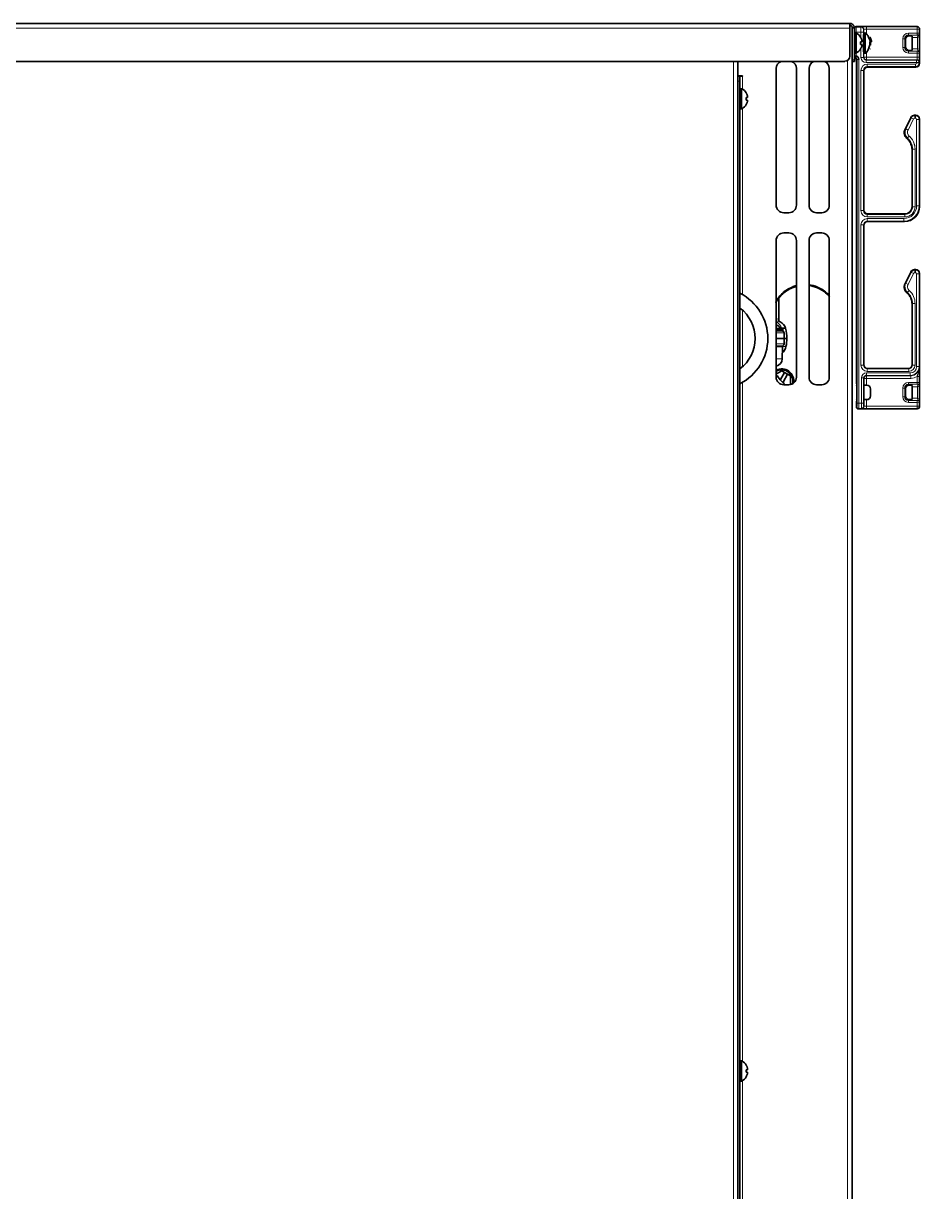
# Model space of a CAD drawing. Header units: millimetres. Extents: x -1803 to 2559, y -1143 to 2136.
# Drawn here: x -200.5 to 153.7, y 493.2 to 954.8 of the extents above; entities that cross this region are included whole.
import ezdxf

# ---------------------------------------------------------------- set-up
doc = ezdxf.new("R2010")
doc.units = ezdxf.units.MM

msp = doc.modelspace()

# ---------------------------------------------------------------- linework, layer by layer
at = {"linetype": 'Continuous', "lineweight": 35}
for p, q in [((-439.15, 954.8), (126.05, 954.8)), ((126.05, 952.91), (126.05, 954.8)), ((126.2, 954), (126.05, 954)), ((126.05, 941.8), (126.05, 952.91)), ((126.95, 953.37), (126.95, 147.8)), ((127.05, 953), (127.05, 940.39)), ((127.85, 953), (127.05, 953)), ((127.85, 953), (127.85, 940.39)), ((128.45, 951), (128.25, 951)), ((152.65, 953.5), (128.6, 953.5)), ((132.15, 951), (131.95, 951)), ((153.65, 950.84), (153.65, 952.5)), ((127.05, 948.6), (126.95, 948.6)), ((127.05, 948.6), (126.95, 948.6)), ((130.3, 949.3), (130.33, 949.3)), ((134.53, 946.48), (133.96, 946.48)), ((134.23, 947.47), (134.23, 946.53)), ((134.57, 947.52), (134.53, 947.52)), ((148.07, 948.39), (148.07, 945.62)), ((149.67, 949.87), (149.56, 949.87)), ((150.71, 949.23), (150.67, 949.73)), ((153.6, 949.93), (153.65, 950.8)), ((126.95, 945.4), (127.05, 945.4)), ((128.25, 943), (128.45, 943)), ((130.33, 944.7), (130.3, 944.7)), ((131.95, 943), (132.15, 943)), ((149.56, 944.13), (149.67, 944.13)), ((150.67, 944.27), (150.71, 944.77)), ((153.65, 943.21), (153.6, 944.08)), ((153.65, 939), (153.65, 943.17)), ((-437.15, 939.8), (124.05, 939.8)), ((81.85, 939.79), (81.85, 46.3)), ((127.05, 940.39), (127.05, 939.8)), ((127.85, 939.8), (127.05, 939.8)), ((127.85, 940.39), (127.85, 939.8)), ((128.65, 940.43), (128.65, 812.84)), ((128.85, 804.68), (128.85, 940.54)), ((133.15, 937.5), (152.15, 937.5)), ((83.65, 934.02), (81.85, 934.02)), ((82.65, 934), (81.85, 934)), ((83.65, 934), (82.65, 934)), ((82.65, 934), (82.65, 932)), ((83.65, 934), (83.65, 934.02)), ((96.95, 937), (96.95, 883)), ((104.95, 883), (104.95, 937)), ((109.95, 937), (109.95, 883)), ((117.95, 883), (117.95, 937)), ((131.65, 881), (131.65, 936)), ((82.65, 319.6), (82.65, 932)), ((83.25, 929), (83.05, 929)), ((85.1, 927.3), (85.13, 927.3)), ((83.05, 921), (83.25, 921)), ((85.13, 922.7), (85.1, 922.7)), ((150.24, 917.67), (147.89, 912.97)), ((152.15, 918.5), (151.58, 918.5)), ((153.65, 882.5), (153.65, 917)), ((150.65, 904.85), (150.65, 882.5)), ((99.95, 880), (101.95, 880)), ((112.95, 880), (114.95, 880)), ((147.65, 879.5), (133.15, 879.5)), ((131.65, 820), (131.65, 875)), ((133.15, 876.5), (147.65, 876.5)), ((96.95, 869), (96.95, 815)), ((101.95, 872), (99.95, 872)), ((104.95, 815), (104.95, 869)), ((109.95, 869), (109.95, 815)), ((114.95, 872), (112.95, 872)), ((117.95, 815), (117.95, 869)), ((150.24, 856.67), (147.89, 851.97)), ((152.15, 857.5), (151.58, 857.5)), ((153.65, 812.84), (153.65, 856)), ((98.04, 837.76), (97.97, 845.87)), ((150.65, 843.85), (150.65, 820)), ((99.5, 834.2), (96.95, 834.2)), ((99.5, 833.3), (96.95, 833.3)), ((99.05, 834.34), (98.73, 834.34)), ((99.05, 834.33), (100.63, 834.33)), ((99.65, 833.55), (99.65, 833.95)), ((100.15, 830.3), (100.11, 832.57)), ((96.95, 830.3), (100.15, 830.3)), ((100.15, 830.3), (96.95, 830.3)), ((99.31, 822.25), (99.4, 827.05)), ((100.08, 828.21), (100.15, 830.3)), ((100.15, 830.3), (101.15, 830.3)), ((100.15, 830.3), (101.15, 830.3)), ((99.15, 817.55), (97.1, 816.37)), ((100.28, 816.9), (99.15, 817.55)), ((149.15, 818.5), (133.15, 818.5)), ((98.64, 814.06), (100.28, 816.9)), ((101.49, 816.2), (99.66, 813.03)), ((100.28, 816.9), (101.49, 816.2)), ((102.62, 815.55), (101.49, 816.2)), ((102.62, 812.08), (102.62, 815.55)), ((128.66, 812.75), (128.77, 811.88)), ((131.65, 814.69), (131.65, 804.68)), ((153.6, 811.93), (153.65, 812.8)), ((99.95, 812), (101.95, 812)), ((112.95, 812), (114.95, 812)), ((128.76, 811.97), (128.77, 811.88)), ((132.65, 811.87), (132.75, 811.87)), ((134.23, 810.39), (134.23, 807.62)), ((148.07, 810.39), (148.07, 807.62)), ((149.67, 811.87), (149.56, 811.87)), ((150.71, 811.23), (150.67, 811.73)), ((128.65, 805.16), (128.65, 803.25)), ((128.77, 806.12), (128.66, 805.26)), ((128.77, 806.12), (128.76, 806.03)), ((131.65, 804.68), (131.65, 803.68)), ((131.65, 803.68), (131.65, 803.55)), ((132.75, 806.13), (132.65, 806.13)), ((149.56, 806.13), (149.67, 806.13)), ((150.67, 806.27), (150.71, 806.77)), ((153.65, 805.21), (153.6, 806.08)), ((153.65, 803.5), (153.65, 805.16)), ((129.4, 802.5), (152.65, 802.5)), ((83.25, 544.9), (83.05, 544.9)), ((85.1, 543.2), (85.13, 543.2)), ((83.05, 536.9), (83.25, 536.9)), ((85.13, 538.6), (85.1, 538.6))]:
    msp.add_line(p, q, dxfattribs=at)
at = {"linetype": 'Continuous', "lineweight": 13}
for p, q in [((126.05, 952.91), (-439.15, 952.91)), ((128.6, 951.33), (127.85, 951.33)), ((128.25, 951), (128.25, 947)), ((128.45, 951), (128.45, 947)), ((128.6, 953.5), (128.6, 953.33)), ((128.6, 953.33), (130.48, 953.33)), ((128.6, 953.33), (128.6, 951.33)), ((130.46, 951.33), (128.6, 951.33)), ((128.6, 951.33), (128.6, 950.97)), ((128.65, 950.95), (128.65, 947)), ((131.46, 951.33), (130.46, 951.33)), ((130.46, 948.99), (130.46, 951.33)), ((130.48, 953.33), (130.61, 953.46)), ((131.46, 951.33), (131.46, 941.31)), ((131.61, 952.46), (131.48, 952.33)), ((131.61, 950.81), (131.61, 952.46)), ((132.61, 952.49), (132.61, 953.49)), ((132.61, 953.49), (152.64, 953.49)), ((152.64, 952.49), (132.61, 952.49)), ((132.61, 952.49), (132.61, 950.72)), ((149.23, 950.2), (149.23, 950.95)), ((149.23, 950.95), (152.64, 950.95)), ((152.64, 953.49), (152.65, 953.5)), ((152.64, 952.49), (152.64, 953.49)), ((152.64, 950.95), (152.64, 952.49)), ((152.64, 952.49), (153.64, 952.49)), ((152.64, 950.2), (152.64, 950.95)), ((153.65, 952.5), (153.64, 952.49)), ((153.64, 952.49), (153.64, 950.91)), ((153.64, 950.91), (153.65, 950.84)), ((128.25, 947), (128.25, 943)), ((128.45, 947), (128.45, 943)), ((128.65, 947), (128.65, 943.06)), ((130.46, 946.5), (130.46, 947.5)), ((147.74, 948.72), (147, 948.72)), ((147, 945.29), (147, 948.72)), ((147.74, 948.72), (147.74, 945.29)), ((148.07, 948.39), (147.74, 948.72)), ((152.64, 950.2), (149.23, 950.2)), ((149.23, 950.2), (149.56, 949.87)), ((152.85, 949.23), (150.71, 949.23)), ((152.85, 949.23), (152.9, 950.1)), ((152.9, 950.1), (152.89, 950.17)), ((128.6, 941.95), (127.85, 941.95)), ((128.6, 943.03), (128.6, 941.95)), ((130.46, 941.31), (130.46, 945.02)), ((131.61, 941.46), (131.61, 943.19)), ((131.95, 943), (131.95, 943)), ((132.35, 943.06), (132.35, 943.06)), ((132.61, 943.3), (132.61, 941.46)), ((147.74, 945.29), (147, 945.29)), ((147.74, 945.29), (148.07, 945.62)), ((149.56, 944.13), (149.23, 943.8)), ((149.23, 943.8), (152.64, 943.8)), ((149.23, 943.8), (149.23, 943.06)), ((152.64, 943.06), (149.23, 943.06)), ((150.71, 944.77), (152.85, 944.77)), ((152.64, 943.8), (152.64, 943.06)), ((152.64, 941.46), (152.64, 943.06)), ((152.9, 943.91), (152.85, 944.77)), ((152.89, 943.84), (152.9, 943.91)), ((153.65, 943.17), (153.64, 943.09)), ((153.64, 943.09), (153.64, 941.46)), ((80.05, 939.79), (80.05, 46.3)), ((125.15, 940.13), (125.15, 146.8)), ((127.85, 940.39), (127.05, 940.39)), ((129.6, 940.54), (128.85, 940.54)), ((129.6, 940.54), (129.6, 804.68)), ((131.46, 941.31), (130.46, 941.31)), ((131.46, 941.31), (131.61, 941.46)), ((132.61, 941.46), (131.61, 941.46)), ((132.61, 940.46), (132.46, 940.31)), ((132.46, 940.31), (152.46, 940.31)), ((132.46, 940.31), (132.46, 939.31)), ((152.46, 939.31), (132.46, 939.31)), ((132.61, 941.46), (152.64, 941.46)), ((132.61, 941.46), (132.61, 940.46)), ((152.61, 940.46), (132.61, 940.46)), ((132.96, 937.7), (132.96, 938.7)), ((132.96, 938.7), (151.96, 938.7)), ((151.96, 937.7), (132.96, 937.7)), ((132.96, 937.7), (133.15, 937.5)), ((151.96, 937.7), (151.96, 938.7)), ((152.15, 937.5), (151.96, 937.7)), ((152.46, 940.31), (152.61, 940.46)), ((152.46, 939.31), (152.46, 940.31)), ((153.46, 939.31), (152.46, 939.31)), ((152.46, 939.2), (152.46, 939.31)), ((153.46, 939.2), (152.46, 939.2)), ((152.64, 941.46), (153.64, 941.46)), ((153.61, 939.46), (153.46, 939.31)), ((153.46, 939.31), (153.46, 939.2)), ((153.46, 939.2), (153.65, 939)), ((82.05, 934.02), (82.05, 934)), ((83.65, 934), (83.65, 928.82)), ((131.46, 936.2), (130.46, 936.2)), ((130.46, 880.81), (130.46, 936.2)), ((131.46, 936.2), (131.46, 880.81)), ((131.65, 936), (131.46, 936.2)), ((82.65, 932), (81.85, 932)), ((83.05, 929), (83.05, 925)), ((83.25, 929), (83.25, 925)), ((83.45, 928.95), (83.45, 925)), ((83.05, 925), (83.05, 921)), ((83.25, 925), (83.25, 921)), ((83.45, 925), (83.45, 921.06)), ((83.65, 921.17), (83.65, 847.62)), ((148.18, 913.12), (150.36, 917.48)), ((151.25, 917.03), (149.07, 912.67)), ((150.36, 917.48), (150.24, 917.67)), ((150.36, 917.48), (151.25, 917.03)), ((151.58, 918.5), (151.7, 918.31)), ((151.7, 918.31), (151.96, 918.31)), ((151.7, 918.31), (151.7, 917.31)), ((151.96, 917.31), (151.7, 917.31)), ((151.96, 918.31), (152.15, 918.5)), ((151.96, 918.31), (151.96, 917.31)), ((153.46, 916.81), (152.46, 916.81)), ((152.46, 882.69), (152.46, 916.81)), ((153.65, 917), (153.46, 916.81)), ((153.46, 916.81), (153.46, 882.69)), ((148.85, 909.55), (149.52, 910.29)), ((150.85, 905.08), (151.85, 905.08)), ((150.85, 882.31), (150.85, 905.08)), ((151.85, 905.08), (151.85, 882.31)), ((150.65, 882.5), (150.85, 882.31)), ((150.85, 882.31), (151.85, 882.31)), ((153.46, 882.69), (152.46, 882.69)), ((153.46, 882.69), (153.65, 882.5)), ((131.46, 880.81), (130.46, 880.81)), ((131.46, 880.81), (131.65, 881)), ((133.15, 879.5), (132.96, 879.31)), ((132.96, 879.31), (147.85, 879.31)), ((132.96, 879.31), (132.96, 878.31)), ((147.85, 878.31), (132.96, 878.31)), ((132.96, 876.7), (132.96, 877.7)), ((132.96, 877.7), (147.46, 877.7)), ((147.46, 876.7), (147.46, 877.7)), ((147.85, 879.31), (147.65, 879.5)), ((147.85, 879.31), (147.85, 878.31)), ((131.46, 875.2), (130.46, 875.2)), ((130.46, 819.81), (130.46, 875.2)), ((131.46, 875.2), (131.46, 819.81)), ((131.65, 875), (131.46, 875.2)), ((147.46, 876.7), (132.96, 876.7)), ((132.96, 876.7), (133.15, 876.5)), ((147.65, 876.5), (147.46, 876.7)), ((148.18, 852.12), (150.36, 856.48)), ((151.25, 856.03), (149.07, 851.67)), ((150.36, 856.48), (150.24, 856.67)), ((150.36, 856.48), (151.25, 856.03)), ((151.58, 857.5), (151.7, 857.31)), ((151.7, 857.31), (151.96, 857.31)), ((151.7, 857.31), (151.7, 856.31)), ((151.96, 856.31), (151.7, 856.31)), ((151.96, 857.31), (152.15, 857.5)), ((151.96, 857.31), (151.96, 856.31)), ((153.46, 855.81), (152.46, 855.81)), ((152.46, 819.19), (152.46, 855.81)), ((153.65, 856), (153.46, 855.81)), ((153.46, 855.81), (153.46, 819.19)), ((148.18, 852.12), (149.07, 851.67)), ((148.85, 848.55), (149.52, 849.29)), ((83.65, 841.48), (83.65, 819.12)), ((150.85, 819.81), (150.85, 844.08)), ((151.85, 844.08), (151.85, 819.81)), ((99.65, 833.95), (96.95, 833.95)), ((99.65, 833.55), (96.95, 833.55)), ((100.11, 832.57), (96.95, 832.57)), ((98.03, 835.09), (97.98, 835.09)), ((96.95, 828.21), (100.08, 828.21)), ((99.59, 827.39), (96.95, 827.39)), ((96.95, 827.05), (99.4, 827.05)), ((96.95, 822.25), (99.31, 822.25)), ((131.46, 819.81), (130.46, 819.81)), ((131.46, 819.81), (131.65, 820)), ((133.15, 818.5), (132.96, 818.31)), ((132.96, 818.31), (149.35, 818.31)), ((132.96, 818.31), (132.96, 817.31)), ((149.35, 817.31), (132.96, 817.31)), ((149.35, 818.31), (149.15, 818.5)), ((149.35, 818.31), (149.35, 817.31)), ((150.65, 820), (150.85, 819.81)), ((150.85, 819.81), (151.85, 819.81)), ((153.46, 819.19), (152.46, 819.19)), ((153.46, 819.19), (153.61, 819.05)), ((83.65, 812.97), (83.65, 544.72)), ((128.65, 812.84), (128.76, 811.97)), ((131.65, 814.69), (130.65, 814.69)), ((130.65, 804.68), (130.65, 814.69)), ((132.65, 814.55), (131.65, 814.55)), ((132.65, 815.7), (132.65, 816.7)), ((132.65, 816.7), (149.96, 816.7)), ((149.96, 815.7), (132.65, 815.7)), ((132.65, 815.7), (132.65, 815.55)), ((132.65, 814.55), (132.65, 815.55)), ((132.65, 815.55), (150.11, 815.55)), ((150.11, 814.55), (132.65, 814.55)), ((132.65, 814.55), (132.65, 811.87)), ((149.23, 812.95), (149.23, 812.2)), ((149.23, 812.95), (152.64, 812.95)), ((149.96, 815.7), (149.96, 816.7)), ((150.11, 815.55), (149.96, 815.7)), ((150.11, 814.55), (150.11, 815.55)), ((152.64, 812.95), (152.64, 815.33)), ((152.64, 815.33), (153.64, 815.33)), ((152.64, 812.95), (152.64, 812.2)), ((153.64, 815.33), (153.64, 812.91)), ((153.64, 812.91), (153.65, 812.84)), ((147, 810.72), (147.74, 810.72)), ((147, 807.29), (147, 810.72)), ((147.74, 810.72), (147.74, 807.29)), ((148.07, 810.39), (147.74, 810.72)), ((152.64, 812.2), (149.23, 812.2)), ((149.23, 812.2), (149.56, 811.87)), ((152.85, 811.23), (150.71, 811.23)), ((152.85, 811.23), (152.9, 812.1)), ((152.9, 812.1), (152.89, 812.17)), ((128.76, 806.03), (128.65, 805.16)), ((128.65, 803.25), (128.83, 803.43)), ((129.6, 804.68), (130.65, 804.68)), ((131.65, 804.68), (130.65, 804.68)), ((130.65, 802.68), (130.65, 804.68)), ((132.65, 806.13), (132.65, 803.51)), ((132.65, 803.51), (152.64, 803.51)), ((132.65, 803.51), (132.65, 802.51)), ((147, 807.29), (147.74, 807.29)), ((147.74, 807.29), (148.07, 807.62)), ((149.56, 806.13), (149.23, 805.8)), ((149.23, 805.8), (152.64, 805.8)), ((149.23, 805.06), (149.23, 805.8)), ((152.64, 805.06), (149.23, 805.06)), ((150.71, 806.77), (152.85, 806.77)), ((152.64, 805.06), (152.64, 805.8)), ((152.64, 803.51), (152.64, 805.06)), ((152.64, 803.51), (153.64, 803.51)), ((152.64, 803.51), (152.64, 802.51)), ((152.9, 805.91), (152.85, 806.77)), ((152.89, 805.84), (152.9, 805.91)), ((153.65, 805.17), (153.64, 805.09)), ((153.64, 805.09), (153.64, 803.51)), ((153.64, 803.51), (153.65, 803.5)), ((129.58, 802.68), (129.4, 802.5)), ((130.65, 802.68), (129.58, 802.68)), ((130.65, 802.55), (130.65, 802.68)), ((152.64, 802.51), (132.65, 802.51)), ((152.65, 802.5), (152.64, 802.51)), ((83.05, 544.9), (83.05, 540.9)), ((83.25, 544.9), (83.25, 540.9)), ((83.45, 544.85), (83.45, 540.9)), ((83.05, 540.9), (83.05, 536.9)), ((83.25, 540.9), (83.25, 536.9)), ((83.45, 540.9), (83.45, 536.96)), ((83.65, 537.08), (83.65, 315.78))]:
    msp.add_line(p, q, dxfattribs=at)
at = {"linetype": 'Continuous', "lineweight": 35}
for centre, radius, start, end in [((128.25, 950.6), 0.4, 90, 180), ((128.45, 950.6), 0.4, 59.6988, 90), ((126.23, 946.8), 4.8, 31.5837, 59.6988), ((126.55, 947), 3.78, 0.0035, 7.6041), ((126.55, 947), 3.78, 352.3959, 359.9965), ((128.25, 943.4), 0.4, 180, 270), ((128.45, 943.4), 0.4, 270, 300.3012), ((126.23, 947.2), 4.8, 300.3012, 328.4186), ((99.95, 937), 3, 111.0417, 180), ((101.95, 937), 3, 0, 68.9583), ((112.95, 937), 3, 111.0417, 180), ((114.95, 937), 3, 0, 68.9583), ((83.05, 928.6), 0.4, 90, 180), ((83.25, 928.6), 0.4, 59.6988, 90), ((81.03, 924.8), 4.8, 31.5837, 59.6988), ((81.35, 925), 3.78, 0.0035, 7.6041), ((81.35, 925), 3.78, 352.3959, 359.9965), ((83.05, 921.4), 0.4, 180, 270), ((83.25, 921.4), 0.4, 270, 300.3012), ((81.03, 925.2), 4.8, 300.3012, 328.4186), ((99.95, 883), 3, 180, 270), ((101.95, 883), 3, 270, 0), ((112.95, 883), 3, 180, 270), ((114.95, 883), 3, 270, 0), ((99.95, 869), 3, 90, 180), ((101.95, 869), 3, 0, 90), ((112.95, 869), 3, 90, 180), ((114.95, 869), 3, 0, 90), ((73.65, 830.3), 20, 296.7469, 63.2588), ((73.65, 830.3), 15, 306.8663, 53.1281), ((96.76, 833.3), 4, 14.8107, 63.3432), ((95.65, 832.2), 3.74, 32.3241, 50.6449), ((99.36, 832.55), 0.75, 1, 90), ((99.37, 833.95), 0.283, 0, 61.9275), ((99.37, 833.55), 0.283, 298.0725, 0), ((85.41, 830.31), 15.74, 359.9874, 14.7899), ((96.17, 828.05), 4.75, 312.0818, 348.2075), ((99.8, 827.05), 0.4, 120.8503, 179), ((99.08, 828.25), 1, 300.8503, 358), ((85.39, 830.3), 15.77, 348.2193, 0.0069), ((96.32, 822.3), 3, 282.2737, 359), ((99.15, 813.55), 4.75, 349.0706, 117.5906), ((99.15, 813.55), 4.5, 345.69, 119.2669), ((99.95, 815), 3, 180, 270), ((101.95, 815), 3, 270, 0), ((112.95, 815), 3, 180, 270), ((114.95, 815), 3, 270, 0), ((83.05, 544.5), 0.4, 90, 180), ((83.25, 544.5), 0.4, 59.6988, 90), ((81.03, 540.7), 4.8, 31.5837, 59.6988), ((81.35, 540.9), 3.78, 0.0035, 7.6041), ((81.35, 540.9), 3.78, 352.3959, 359.9965), ((83.05, 537.3), 0.4, 180, 270), ((83.25, 537.3), 0.4, 270, 300.3012), ((81.03, 541.1), 4.8, 300.3012, 328.4186)]:
    msp.add_arc(centre, radius, start, end, dxfattribs=at)
at = {"linetype": 'Continuous', "lineweight": 13}
msp.add_arc((99.15, 813.55), 4.25, 342.54, 121.1738, dxfattribs=at)
at = {"linetype": 'Continuous', "lineweight": 35}
for centre, major_axis, ratio, start_param, end_param in [((128.6, 952.75), (0, 0.75), 0.999924, 0, 1.570796), ((152.65, 952.5), (0.707, 0.707), 0.999848, 5.497882, 7.068488), ((131.55, 947), (0, -3.6), 0.017447, 3.468103, 4.729845), ((131.55, 947), (0, -3.6), 0.017447, 4.729845, 5.858658), ((130.21, 946.96), (2.67, -2.67), 0.999695, 0.785306, 0.917962), ((130.21, 946.96), (2.67, -2.67), 0.999695, 0.65253, 0.785185), ((130.29, 947.04), (-2.67, 2.67), 0.999695, 3.794123, 3.926778), ((130.29, 947.04), (-2.67, 2.67), 0.999695, 3.926899, 4.039351), ((149.59, 948.36), (-1.08, 1.08), 0.980815, 5.507472, 7.058898), ((149.67, 949.73), (1, 0), 0.140541, 0.008727, 1.570796), ((150.7, 947), (0, 2.25), 0.008727, 3.281219, 6.143559), ((152.9, 950.84), (0.75, 0.023), 0.990176, 4.681916, 6.252105), ((153.6, 947), (0, 3), 0.008727, 0.139626, 3.001966), ((124.05, 941.8), (2, 0), 0.99863, 4.712389, 6.283185), ((128.6, 941.75), (0, 0.75), 0.999924, 1.570796, 2.65843), ((149.59, 945.65), (1.08, 1.08), 0.980815, 2.36588, 3.917306), ((149.67, 944.27), (1, 0), 0.140541, 4.712389, 6.274459), ((152.9, 943.17), (-0.75, 0.023), 0.990176, 3.172673, 4.742862), ((133.15, 936), (-1.06, 1.06), 0.999848, 5.497882, 7.068488), ((152.15, 939), (-1.06, 1.06), 0.999848, 2.35629, 3.926896), ((151.58, 917), (-0.79, 1.28), 0.999895, 5.72967, 6.836701), ((152.15, 917), (1.06, 1.06), 0.999848, 5.497882, 7.068488), ((147.65, 882.5), (-2.12, 2.12), 0.999848, 2.35629, 3.926896), ((147.65, 882.5), (-4.24, 4.24), 0.999848, 2.35629, 3.926896), ((133.15, 881), (1.06, 1.06), 0.999848, 2.35629, 3.926896), ((133.15, 875), (-1.06, 1.06), 0.999848, 5.497882, 7.068488), ((151.58, 856), (-0.79, 1.28), 0.999895, 5.72967, 6.836701), ((152.15, 856), (1.06, 1.06), 0.999848, 5.497882, 7.068488), ((95.66, 832.18), (-3.62, -0.87), 0.997235, 3.804658, 4.12182), ((133.15, 820), (1.06, 1.06), 0.999848, 2.35629, 3.926896), ((149.15, 820), (-1.06, 1.06), 0.999848, 2.35629, 3.926896), ((132.65, 814.69), (0, 1), 0.999543, 0, 1.570796), ((152.9, 812.84), (0.75, 0.023), 0.990176, 4.681916, 6.252105), ((128.75, 809), (0, 3), 0.017455, 3.281219, 6.143559), ((132.65, 811.73), (1, 0), 0.140541, 1.570796, 3.141593), ((132.72, 810.36), (1.08, 1.08), 0.980815, 5.507472, 7.058898), ((149.59, 810.36), (-1.08, 1.08), 0.980815, 5.507472, 7.058898), ((149.67, 811.73), (1, 0), 0.140541, 0.008727, 1.570796), ((150.7, 809), (0, 2.25), 0.008727, 3.281219, 6.143559), ((153.6, 809), (0, 3), 0.008727, 0.139626, 3.001966), ((129.4, 803.25), (0.53, 0.53), 0.999848, 2.356237, 3.926896), ((128.83, 804.68), (0, -1.25), 0.017452, 0.017646, 1.570452), ((132.65, 806.27), (1, 0), 0.140541, 3.141593, 4.712389), ((132.72, 807.65), (-1.08, 1.08), 0.980815, 2.36588, 3.917306), ((149.59, 807.65), (1.08, 1.08), 0.980815, 2.36588, 3.917306), ((149.67, 806.27), (1, 0), 0.140541, 4.712389, 6.274459), ((152.65, 803.5), (-0.707, 0.707), 0.999848, 2.35629, 3.926896), ((152.9, 805.17), (-0.75, 0.023), 0.990176, 3.172673, 4.742862), ((132.65, 802.55), (2, 0), 0.017455, 3.141593, 4.712389)]:
    msp.add_ellipse(centre, major_axis=major_axis, ratio=ratio, start_param=start_param, end_param=end_param, dxfattribs=at)
at = {"linetype": 'Continuous', "lineweight": 13}
for centre, major_axis, ratio, start_param, end_param in [((128.6, 952.58), (0.75, 0), 0.999848, 1.570796, 3.141593), ((130.48, 951.33), (0, 2), 0.008728, 0.017453, 1.570796), ((130.48, 952.33), (0.707, -0.707), 0.999695, 0.78555, 2.356042), ((132.61, 953.46), (2, 0), 0.017455, 1.570796, 3.124139), ((130.61, 952.46), (0.707, -0.707), 0.999695, 0.78555, 2.356042), ((131.48, 951.33), (0, 1), 0.017455, 0.017453, 1.570796), ((132.61, 952.46), (1, 0), 0.03491, 1.570796, 3.124139), ((131.95, 947), (0, -4), 0.017447, 3.141573, 4.729845), ((132.15, 947), (0, -4), 0.017447, 3.141672, 4.729845), ((132.35, 947), (0, -3.95), 0.017447, 3.131069, 4.729845), ((149.27, 948.67), (-1.62, 1.62), 0.980815, 5.507472, 7.058898), ((152.64, 952.49), (-0.707, 0.707), 0.999695, 3.927143, 5.497635), ((152.64, 950.91), (1, 0), 0.035135, 0.017453, 1.570796), ((152.89, 950.91), (-0.744, -0.092), 0.99012, 1.448438, 3.016806), ((131.95, 947), (0, -4), 0.017447, 4.729845, 6.283185), ((132.15, 947), (0, -4), 0.017447, 4.729845, 6.283166), ((132.35, 947), (0, -3.95), 0.017447, 4.729845, 6.283185), ((149.27, 948.67), (-1.1, 1.1), 0.962526, 5.507472, 7.058898), ((152.64, 950.17), (0.25, 0), 0.140541, 0.017453, 1.570796), ((152.85, 947), (0, 2.25), 0.011636, 0.139626, 3.001966), ((152.85, 949.97), (0.749, -0.046), 0.990231, 4.7738, 6.283176), ((149.27, 945.33), (1.62, 1.62), 0.980815, 2.36588, 3.917306), ((149.27, 945.33), (1.1, 1.1), 0.962526, 2.36588, 3.917306), ((152.64, 943.84), (0.25, 0), 0.140541, 4.712389, 6.265732), ((152.64, 943.1), (1, 0), 0.035135, 4.712389, 6.265732), ((152.85, 944.03), (0.749, 0.046), 0.990231, 0.000009, 1.509385), ((152.89, 943.09), (-0.744, 0.092), 0.99012, 3.266379, 4.834747), ((128.6, 942.44), (0.69, 1.66), 0.173122, 3.836236, 3.980143), ((129.34, 942.44), (1.27, 2.05), 0.381992, 3.677004, 3.820899), ((132.46, 941.31), (-1.41, -1.41), 0.999695, 5.497939, 7.068431), ((132.96, 936.19), (1.77, -1.77), 0.999695, 2.356347, 3.926839), ((132.46, 941.31), (0.708, 0.708), 0.999087, 2.356347, 3.926839), ((132.96, 936.19), (-1.06, 1.06), 0.99929, 5.497939, 7.068431), ((132.61, 941.46), (-0.707, 0.707), 0.999695, 0.78555, 2.356042), ((151.96, 939.2), (1.06, 1.06), 0.999899, 3.927143, 5.497635), ((151.96, 939.2), (-0.354, 0.354), 0.999695, 2.356347, 3.926839), ((152.46, 939.31), (-0.707, 0.707), 0.999695, 3.927143, 5.497635), ((152.61, 941.46), (0, 1), 0.03491, 3.159046, 4.712389), ((152.61, 939.46), (-0.707, 0.707), 0.999695, 3.927143, 5.497635), ((153.61, 941.46), (0, 2), 0.017455, 3.159046, 4.712389), ((151.7, 916.81), (1.28, 0.79), 0.99993, 1.017316, 2.124277), ((151.7, 916.81), (0.263, -0.425), 0.99979, 2.588112, 3.695073), ((151.96, 916.81), (-1.06, 1.06), 0.999899, 3.927143, 5.497635), ((151.96, 916.81), (-0.354, -0.354), 0.999695, 2.356347, 3.926839), ((150.86, 911.78), (2.67, 1.38), 0.999854, 2.201735, 3.504106), ((132.97, 902.55), (23.73, 13.96), 0.094068, 5.37459, 5.389065), ((150.86, 911.78), (1.78, 0.92), 0.999562, 2.201738, 3.504106), ((138.97, 902.55), (17.15, 15.69), 0.296052, 5.165484, 5.179938), ((147.46, 882.7), (-4.24, 4.24), 0.999797, 2.356347, 3.926839), ((147.46, 882.7), (-3.54, 3.54), 0.999695, 2.356347, 3.926839), ((147.84, 882.31), (-2.12, 2.12), 0.999493, 2.356347, 3.926839), ((147.84, 882.31), (-2.83, 2.83), 0.999695, 2.356347, 3.926839), ((132.96, 880.81), (-1.77, -1.77), 0.999695, 5.497939, 7.068431), ((132.96, 875.19), (1.77, -1.77), 0.999695, 2.356347, 3.926839), ((132.96, 880.81), (1.06, 1.06), 0.99929, 2.356347, 3.926839), ((132.96, 875.19), (-1.06, 1.06), 0.99929, 5.497939, 7.068431), ((151.7, 855.81), (1.28, 0.79), 0.99993, 1.017316, 2.124277), ((151.7, 855.81), (0.263, -0.425), 0.99979, 2.588112, 3.695073), ((151.96, 855.81), (-1.06, 1.06), 0.999899, 3.927143, 5.497635), ((151.96, 855.81), (-0.354, -0.354), 0.999695, 2.356347, 3.926839), ((138.5, 840.95), (22.08, 14.67), 0.176805, 1.00372, 1.018141), ((141.19, 839.6), (19.3, 15.05), 0.108266, 1.079464, 1.093903), ((144.85, 844.08), (3.8, 4.65), 0.999493, 5.398167, 6.23714), ((144.85, 844.08), (4.43, 5.42), 0.999619, 5.398167, 6.23714), ((95.41, 833.3), (0, -4), 0.941348, 1.830709, 2.718976), ((132.96, 819.81), (1.77, 1.77), 0.999695, 2.356347, 3.926839), ((132.96, 819.81), (1.06, 1.06), 0.99929, 2.356347, 3.926839), ((149.34, 819.81), (-1.06, 1.06), 0.99929, 2.356347, 3.926839), ((149.34, 819.81), (-1.77, 1.77), 0.999695, 2.356347, 3.926839), ((149.96, 819.2), (-2.48, 2.48), 0.999869, 2.356347, 3.926839), ((149.96, 819.2), (-1.77, 1.77), 0.999695, 2.356347, 3.926839), ((150.11, 819.05), (-2.48, 2.48), 0.999522, 2.356347, 3.926839), ((132.65, 814.69), (0, 2), 0.999848, 0, 1.570796), ((132.65, 814.55), (1, 0), 0.999848, 1.570796, 3.141593), ((149.27, 810.67), (-1.62, 1.62), 0.980815, 5.507472, 7.058898), ((150.11, 819.05), (-3.18, 3.18), 0.999695, 2.356347, 2.954431), ((152.64, 812.91), (1, 0), 0.035135, 0.017453, 1.570796), ((152.89, 812.91), (0.744, 0.092), 0.99012, 4.590031, 6.158399), ((149.27, 810.67), (-1.1, 1.1), 0.962526, 5.507472, 7.058898), ((152.64, 812.17), (0.25, 0), 0.140541, 0.017453, 1.570796), ((152.85, 809), (0, 2.25), 0.011636, 0.139626, 3.001966), ((152.85, 811.97), (-0.749, 0.046), 0.990231, 1.632207, 3.141583), ((130.65, 803.68), (1, 0), 0.999848, 4.712389, 6.283185), ((130.65, 803.55), (1, 0), 0.999848, 4.712389, 6.283185), ((132.65, 803.55), (1, 0), 0.03491, 3.141593, 4.712389), ((149.27, 807.33), (1.62, 1.62), 0.980815, 2.36588, 3.917306), ((149.27, 807.33), (1.1, 1.1), 0.962526, 2.36588, 3.917306), ((152.64, 805.84), (0.25, 0), 0.140541, 4.712389, 6.265732), ((152.64, 805.1), (1, 0), 0.035135, 4.712389, 6.265732), ((152.64, 803.51), (0.707, 0.707), 0.999695, 3.927143, 5.497635), ((152.85, 806.03), (-0.749, -0.046), 0.990231, 3.141602, 4.650978), ((152.89, 805.09), (0.744, -0.092), 0.99012, 0.124787, 1.693154)]:
    msp.add_ellipse(centre, major_axis=major_axis, ratio=ratio, start_param=start_param, end_param=end_param, dxfattribs=at)
at = {"linetype": 'Continuous', "lineweight": 35}
for points, knots in [([(126.05, 954.8), (126.17, 954.8), (126.29, 954.79), (126.46, 954.76), (126.52, 954.74), (126.6, 954.72), (126.63, 954.71), (126.69, 954.69), (126.71, 954.68), (126.85, 954.62), (126.95, 954.57), (127.15, 954.44), (127.24, 954.36), (127.41, 954.19), (127.48, 954.1), (127.58, 953.95), (127.61, 953.9), (127.65, 953.83), (127.67, 953.8), (127.69, 953.75), (127.7, 953.72), (127.76, 953.58), (127.8, 953.47), (127.84, 953.24), (127.85, 953.12), (127.85, 953)], [0, 0, 0, 0, 0.125, 0.125, 0.1875, 0.1875, 0.21875, 0.21875, 0.25, 0.25, 0.375, 0.375, 0.5, 0.5, 0.625, 0.625, 0.6875, 0.6875, 0.71875, 0.71875, 0.75, 0.75, 0.875, 0.875, 1, 1, 1, 1]), ([(127.05, 953), (127.05, 953.07), (127.05, 953.13), (127.03, 953.21), (127.03, 953.23), (127.02, 953.26), (127.01, 953.28), (127, 953.32), (126.99, 953.36), (126.95, 953.45), (126.92, 953.5), (126.85, 953.61), (126.81, 953.66), (126.71, 953.76), (126.66, 953.8), (126.55, 953.87), (126.5, 953.9), (126.41, 953.94), (126.38, 953.95), (126.33, 953.96), (126.31, 953.97), (126.28, 953.98), (126.2, 954), (126.12, 954), (126.05, 954)], [0, 0, 0, 0, 0.125, 0.125, 0.15625, 0.15625, 0.1875, 0.1875, 0.25, 0.25, 0.375, 0.375, 0.5, 0.5, 0.625, 0.625, 0.75, 0.75, 0.8125, 0.8125, 0.84375, 0.84375, 0.875, 1, 1, 1, 1]), ([(131.95, 951), (131.91, 951), (131.83, 950.99), (131.72, 950.93), (131.64, 950.86), (131.6, 950.79), (131.57, 950.73), (131.56, 950.69), (131.55, 950.64), (131.54, 950.58), (131.54, 950.47), (131.54, 950.38)], [0, 0, 0, 0, 0.083354, 0.163409, 0.230419, 0.288363, 0.337806, 0.387296, 0.459393, 0.619734, 1, 1, 1, 1]), ([(132.36, 950.94), (132.35, 950.95), (132.3, 950.99), (132.22, 951.01), (132.16, 951), (132.15, 951)], [0, 0, 0, 0, 0.179228, 0.854997, 1, 1, 1, 1]), ([(134.19, 947.54), (134.14, 947.65), (134.02, 947.99), (133.78, 948.62), (133.48, 949.36), (133.13, 950.06), (132.76, 950.63), (132.49, 950.87), (132.36, 950.95)], [0, 0, 0, 0, 0.086165, 0.241557, 0.411405, 0.595118, 0.791733, 1, 1, 1, 1]), ([(130.3, 947.5), (130.42, 947.5), (130.53, 947.5), (130.67, 947.5), (130.71, 947.5), (130.79, 947.5), (130.82, 947.5), (130.85, 947.5)], [0, 0, 0, 0, 0.5, 0.5, 0.75, 0.75, 1, 1, 1, 1]), ([(132.35, 943.06), (132.48, 943.13), (132.72, 943.37), (133.08, 943.96), (133.4, 944.71), (133.7, 945.49), (133.92, 946.11), (134.03, 946.4), (134.06, 946.47)], [0, 0, 0, 0, 0.217768, 0.42296, 0.614193, 0.790382, 0.950822, 1, 1, 1, 1]), ([(133.96, 947.46), (134.09, 947.47), (134.2, 947.47), (134.34, 947.47), (134.38, 947.48), (134.46, 947.48), (134.5, 947.48), (134.53, 947.48)], [0, 0, 0, 0, 0.5, 0.5, 0.75, 0.75, 1, 1, 1, 1]), ([(134.01, 949.31), (134.13, 949.11), (134.24, 948.9), (134.38, 948.57), (134.42, 948.46), (134.49, 948.24), (134.53, 948.13), (134.56, 948.01)], [0, 0, 0, 0, 0.5, 0.5, 0.75, 0.75, 1, 1, 1, 1]), ([(134.53, 946.48), (134.52, 946.48), (134.48, 946.48), (134.43, 946.48), (134.37, 946.48), (134.31, 946.47), (134.25, 946.47), (134.2, 946.47), (134.19, 946.47)], [0, 0, 0, 0, 0.176332, 0.352664, 0.528996, 0.705327, 0.881659, 1, 1, 1, 1]), ([(128.6, 941.95), (128.6, 941.95), (128.6, 941.95), (128.76, 941.89), (129.03, 941.74), (129.36, 941.39), (129.55, 940.99), (129.6, 940.69), (129.6, 940.54)], [0, 0, 0, 0, 0.000001, 0.000001, 0.250001, 0.500001, 0.75, 1, 1, 1, 1]), ([(130.3, 944.7), (130.42, 944.91), (130.53, 945.12), (130.67, 945.44), (130.71, 945.55), (130.79, 945.77), (130.82, 945.89), (130.85, 946)], [0, 0, 0, 0, 0.5, 0.5, 0.75, 0.75, 1, 1, 1, 1]), ([(131.53, 943.75), (131.53, 943.68), (131.53, 943.49), (131.54, 943.42), (131.55, 943.33), (131.57, 943.27), (131.61, 943.18), (131.69, 943.09), (131.8, 943.03), (131.9, 943), (131.95, 943), (131.96, 943.01)], [0, 0, 0, 0, 0.197617, 0.568464, 0.659972, 0.731384, 0.782077, 0.84433, 0.915232, 0.991708, 1, 1, 1, 1]), ([(128.25, 941.09), (128.31, 941.06), (128.37, 941.02), (128.47, 940.93), (128.51, 940.87), (128.58, 940.76), (128.61, 940.69), (128.64, 940.56), (128.65, 940.49), (128.65, 940.43)], [0, 0, 0, 0, 0.25, 0.25, 0.5, 0.5, 0.75, 0.75, 1, 1, 1, 1]), ([(85.1, 925.5), (85.22, 925.5), (85.33, 925.5), (85.47, 925.5), (85.51, 925.5), (85.59, 925.5), (85.62, 925.5), (85.65, 925.5)], [0, 0, 0, 0, 0.5, 0.5, 0.75, 0.75, 1, 1, 1, 1]), ([(85.1, 922.7), (85.22, 922.91), (85.33, 923.12), (85.47, 923.44), (85.51, 923.55), (85.59, 923.77), (85.62, 923.89), (85.65, 924)], [0, 0, 0, 0, 0.5, 0.5, 0.75, 0.75, 1, 1, 1, 1]), ([(147.89, 912.97), (147.81, 912.82), (147.75, 912.67), (147.65, 912.36), (147.62, 912.2), (147.59, 912.01), (147.59, 911.99), (147.59, 911.95), (147.58, 911.89), (147.58, 911.82), (147.57, 911.7), (147.57, 911.62), (147.58, 911.37), (147.59, 911.21), (147.63, 911.01), (147.64, 910.97), (147.66, 910.89), (147.67, 910.85), (147.71, 910.73), (147.73, 910.65), (147.82, 910.42), (147.89, 910.27), (147.99, 910.09), (148.01, 910.06), (148.06, 909.99), (148.13, 909.88), (148.2, 909.79), (148.36, 909.6), (148.47, 909.48), (148.6, 909.37)], [0, 0, 0, 0, 0.125, 0.125, 0.25, 0.25, 0.265625, 0.265625, 0.28125, 0.3125, 0.3125, 0.375, 0.375, 0.5, 0.5, 0.53125, 0.53125, 0.5625, 0.5625, 0.625, 0.625, 0.75, 0.75, 0.78125, 0.78125, 0.8125, 0.875, 0.875, 1, 1, 1, 1]), ([(150.65, 904.85), (150.65, 904.95), (150.65, 905.11), (150.64, 905.27), (150.63, 905.38), (150.62, 905.43), (150.6, 905.7), (150.56, 905.91), (150.47, 906.33), (150.42, 906.53), (150.28, 906.93), (150.2, 907.13), (150.03, 907.53), (149.93, 907.72), (149.71, 908.08), (149.59, 908.26), (149.34, 908.6), (149.2, 908.76), (149.02, 908.96), (148.98, 909), (148.91, 909.08), (148.87, 909.11), (148.76, 909.23), (148.68, 909.3), (148.6, 909.37)], [0, 0, 0, 0, 0.0625, 0.09375, 0.09375, 0.125, 0.125, 0.25, 0.25, 0.375, 0.375, 0.5, 0.5, 0.625, 0.625, 0.75, 0.75, 0.875, 0.875, 0.90625, 0.90625, 0.9375, 0.9375, 1, 1, 1, 1]), ([(104.89, 851.18), (104.34, 851.03), (102.19, 850.3), (99.18, 848.29), (97.39, 845.87), (96.78, 844.74)], [0, 0, 0, 0, 0.159604, 0.639077, 1, 1, 1, 1]), ([(104.89, 850.86), (104.34, 850.71), (102.19, 849.98), (99.18, 847.97), (97.39, 845.55), (96.78, 844.42)], [0, 0, 0, 0, 0.159604, 0.639077, 1, 1, 1, 1]), ([(118.07, 847.14), (117.87, 847.37), (116.5, 848.84), (113.85, 850.62), (111.1, 851.35), (109.99, 851.5)], [0, 0, 0, 0, 0.097941, 0.641677, 1, 1, 1, 1]), ([(118.07, 846.82), (117.87, 847.05), (116.5, 848.52), (113.85, 850.3), (111.1, 851.04), (109.99, 851.19)], [0, 0, 0, 0, 0.097941, 0.641677, 1, 1, 1, 1]), ([(147.89, 851.97), (147.81, 851.82), (147.75, 851.67), (147.65, 851.36), (147.62, 851.19), (147.59, 851.01), (147.59, 850.99), (147.59, 850.95), (147.58, 850.89), (147.58, 850.82), (147.57, 850.7), (147.57, 850.62), (147.58, 850.37), (147.59, 850.21), (147.63, 850.01), (147.64, 849.97), (147.66, 849.89), (147.67, 849.85), (147.71, 849.73), (147.73, 849.65), (147.82, 849.42), (147.89, 849.27), (147.99, 849.09), (148.01, 849.06), (148.06, 848.99), (148.13, 848.88), (148.2, 848.79), (148.36, 848.59), (148.47, 848.48), (148.6, 848.37)], [0, 0, 0, 0, 0.125, 0.125, 0.25, 0.25, 0.265625, 0.265625, 0.28125, 0.3125, 0.3125, 0.375, 0.375, 0.5, 0.5, 0.53125, 0.53125, 0.5625, 0.5625, 0.625, 0.625, 0.75, 0.75, 0.78125, 0.78125, 0.8125, 0.875, 0.875, 1, 1, 1, 1]), ([(150.65, 843.85), (150.65, 844.06), (150.64, 844.27), (150.6, 844.7), (150.56, 844.91), (150.47, 845.32), (150.42, 845.53), (150.33, 845.78), (150.32, 845.83), (150.28, 845.93), (150.22, 846.08), (150.16, 846.23), (150.03, 846.52), (149.93, 846.71), (149.71, 847.08), (149.6, 847.25), (149.44, 847.47), (149.41, 847.51), (149.34, 847.59), (149.3, 847.64), (149.2, 847.76), (149.13, 847.84), (148.91, 848.08), (148.76, 848.23), (148.6, 848.37)], [0, 0, 0, 0, 0.125, 0.125, 0.25, 0.25, 0.375, 0.375, 0.40625, 0.40625, 0.4375, 0.5, 0.5, 0.625, 0.625, 0.75, 0.75, 0.78125, 0.78125, 0.8125, 0.8125, 0.875, 0.875, 1, 1, 1, 1]), ([(98.56, 836.88), (98.56, 836.88), (98.53, 836.9), (98.43, 836.96), (98.28, 837.09), (98.12, 837.32), (98.03, 837.56), (98.05, 837.72), (98.05, 837.75)], [0, 0, 0, 0, 0.002371, 0.108606, 0.3122, 0.551146, 0.908891, 1, 1, 1, 1]), ([(98.13, 837.01), (98.44, 836.91), (98.65, 836.83), (98.67, 836.83), (98.68, 836.82), (98.69, 836.82)], [0, 0, 0, 0, 0.909922, 0.972021, 1, 1, 1, 1]), ([(98.02, 835.09), (98.02, 835.1), (98, 835.11), (97.98, 835.12), (97.95, 835.13), (97.93, 835.14), (97.91, 835.14), (97.91, 835.14), (97.9, 835.14), (97.9, 835.14), (97.9, 835.14), (97.9, 835.14), (97.9, 835.14), (97.9, 835.14), (97.9, 835.14), (97.9, 835.14), (97.9, 835.14), (97.9, 835.14)], [0, 0, 0, 0, 0.102508, 0.301325, 0.460416, 0.576988, 0.64948, 0.682856, 0.688693, 0.690449, 0.691698, 0.693191, 0.695765, 0.701984, 0.726756, 0.986796, 1, 1, 1, 1]), ([(97.29, 815.64), (97.8, 814.84), (98.73, 813.67), (99.85, 812.69), (100.28, 812.36)], [0, 0, 0, 0, 0.636143, 1, 1, 1, 1]), ([(85.1, 541.4), (85.22, 541.4), (85.33, 541.4), (85.47, 541.4), (85.51, 541.4), (85.59, 541.4), (85.62, 541.4), (85.65, 541.4)], [0, 0, 0, 0, 0.5, 0.5, 0.75, 0.75, 1, 1, 1, 1]), ([(85.1, 538.6), (85.22, 538.81), (85.33, 539.02), (85.47, 539.34), (85.51, 539.45), (85.59, 539.67), (85.62, 539.79), (85.65, 539.9)], [0, 0, 0, 0, 0.5, 0.5, 0.75, 0.75, 1, 1, 1, 1])]:
    msp.add_open_spline(points, degree=3, knots=knots, dxfattribs=at)
for points, degree in [([(130.85, 948), (130.84, 948.06), (130.81, 948.17), (130.75, 948.33), (130.7, 948.49), (130.64, 948.64), (130.57, 948.79), (130.5, 948.95), (130.41, 949.12), (130.34, 949.24), (130.3, 949.3)], 3), ([(130.85, 946.5), (130.84, 946.5), (130.81, 946.5), (130.75, 946.5), (130.7, 946.5), (130.64, 946.5), (130.57, 946.5), (130.5, 946.5), (130.41, 946.5), (130.34, 946.5), (130.3, 946.5)], 3), ([(130.85, 947.5), (130.85, 947.53), (130.86, 947.57), (130.86, 947.65), (130.86, 947.72), (130.86, 947.79), (130.86, 947.86), (130.86, 947.93), (130.85, 947.98), (130.85, 948)], 3), ([(130.85, 946), (130.85, 946.03), (130.86, 946.08), (130.86, 946.15), (130.87, 946.23), (130.86, 946.3), (130.86, 946.37), (130.86, 946.43), (130.85, 946.48), (130.85, 946.5)], 3), ([(134.07, 946.47), (134.03, 946.46), (134, 946.46), (133.96, 946.46)], 3), ([(133.99, 949.29), (134.01, 949.3), (134.04, 949.3), (134.03, 949.31), (134.01, 949.31)], 3), ([(134.54, 947.99), (134.53, 948.05), (134.5, 948.16), (134.45, 948.32), (134.39, 948.48), (134.33, 948.63), (134.26, 948.78), (134.19, 948.94), (134.1, 949.11), (134.03, 949.23), (133.99, 949.29)], 3), ([(134.53, 947.48), (134.53, 947.51), (134.54, 947.56), (134.55, 947.63), (134.55, 947.7), (134.55, 947.77), (134.55, 947.85), (134.55, 947.92), (134.54, 947.97), (134.54, 947.99)], 3), ([(134.56, 948.01), (134.56, 947.99), (134.57, 947.93), (134.57, 947.86), (134.58, 947.79), (134.58, 947.72), (134.58, 947.65), (134.57, 947.59), (134.57, 947.54), (134.57, 947.52)], 3), ([(132.16, 943.01), (132.28, 943), (132.37, 943.07)], 2), ([(134.01, 944.71), (134.03, 944.71), (134.04, 944.7), (134.01, 944.7), (133.99, 944.69)], 3), ([(85.65, 926), (85.64, 926.06), (85.61, 926.17), (85.55, 926.33), (85.5, 926.49), (85.44, 926.64), (85.37, 926.79), (85.3, 926.95), (85.21, 927.12), (85.14, 927.24), (85.1, 927.3)], 3), ([(85.65, 924.5), (85.64, 924.5), (85.61, 924.5), (85.55, 924.5), (85.5, 924.5), (85.44, 924.5), (85.37, 924.5), (85.3, 924.5), (85.21, 924.5), (85.14, 924.5), (85.1, 924.5)], 3), ([(85.65, 925.5), (85.65, 925.53), (85.66, 925.57), (85.66, 925.65), (85.66, 925.72), (85.66, 925.79), (85.66, 925.86), (85.66, 925.93), (85.65, 925.98), (85.65, 926)], 3), ([(85.65, 924), (85.65, 924.03), (85.66, 924.08), (85.66, 924.15), (85.67, 924.23), (85.66, 924.3), (85.66, 924.37), (85.66, 924.43), (85.65, 924.48), (85.65, 924.5)], 3), ([(85.65, 541.9), (85.64, 541.96), (85.61, 542.07), (85.55, 542.23), (85.5, 542.39), (85.44, 542.54), (85.37, 542.69), (85.3, 542.85), (85.21, 543.02), (85.14, 543.14), (85.1, 543.2)], 3), ([(85.65, 540.4), (85.64, 540.4), (85.61, 540.4), (85.55, 540.4), (85.5, 540.4), (85.44, 540.4), (85.37, 540.4), (85.3, 540.4), (85.21, 540.4), (85.14, 540.4), (85.1, 540.4)], 3), ([(85.65, 541.4), (85.65, 541.43), (85.66, 541.47), (85.66, 541.55), (85.66, 541.62), (85.66, 541.69), (85.66, 541.76), (85.66, 541.83), (85.65, 541.88), (85.65, 541.9)], 3), ([(85.65, 539.9), (85.65, 539.93), (85.66, 539.98), (85.66, 540.05), (85.67, 540.13), (85.66, 540.2), (85.66, 540.27), (85.66, 540.33), (85.65, 540.38), (85.65, 540.4)], 3)]:
    msp.add_open_spline(points, degree=degree, dxfattribs=at)
msp.add_rational_spline([(128.35, 941.24), (128.35, 941.24), (128.35, 941.24), (128.04, 941.35), (127.85, 941.62), (127.85, 941.95)], [1, 1, 1, 0.87811521946, 0.87811521946, 1], degree=3, knots=[0, 0, 0, 0, 0.000019, 0.000019, 1, 1, 1, 1], dxfattribs=at)
at = {"linetype": 'Continuous', "lineweight": 13}
msp.add_rational_spline([(128.6, 941.95), (128.46, 941.54), (128.35, 941.25), (128.35, 941.24)], [1, 0.808597151974, 0.808597151974, 1], degree=3, dxfattribs=at)
for points, knots in [([(128.85, 940.54), (128.85, 940.61), (128.84, 940.69), (128.79, 940.84), (128.76, 940.91), (128.67, 941.03), (128.62, 941.09), (128.49, 941.18), (128.42, 941.22), (128.35, 941.24)], [0, 0, 0, 0, 0.25, 0.25, 0.5, 0.5, 0.75, 0.75, 1, 1, 1, 1]), ([(148.18, 913.12), (148.18, 913.12), (148.18, 913.12), (148.21, 913.1), (148.23, 913.09), (148.27, 913.07), (148.3, 913.06), (148.36, 913.02), (148.4, 913.01), (148.48, 912.96), (148.53, 912.94), (148.63, 912.89), (148.68, 912.87), (148.79, 912.81), (148.84, 912.79), (148.95, 912.73), (149.01, 912.7), (149.07, 912.67)], [0, 0, 0, 0, 0.125, 0.125, 0.25, 0.25, 0.375, 0.375, 0.5, 0.5, 0.625, 0.625, 0.75, 0.75, 0.875, 0.875, 1, 1, 1, 1]), ([(150.85, 905.08), (150.85, 905.14), (150.84, 905.19), (150.84, 905.29), (150.84, 905.45), (150.82, 905.61), (150.79, 905.92), (150.76, 906.13), (150.69, 906.44), (150.67, 906.54), (150.61, 906.74), (150.58, 906.84), (150.48, 907.14), (150.33, 907.53), (150.15, 907.9), (149.99, 908.17), (149.93, 908.26), (149.85, 908.4), (149.82, 908.44), (149.76, 908.53), (149.73, 908.57), (149.57, 908.78), (149.31, 909.11), (149.01, 909.41), (148.85, 909.55)], [0, 0, 0, 0, 0.03125, 0.03125, 0.0625, 0.125, 0.125, 0.25, 0.25, 0.3125, 0.3125, 0.375, 0.375, 0.5, 0.625, 0.625, 0.6875, 0.6875, 0.71875, 0.71875, 0.75, 0.75, 0.875, 1, 1, 1, 1]), ([(149.52, 910.29), (149.71, 910.13), (150.05, 909.78), (150.36, 909.4), (150.54, 909.15), (150.58, 909.1), (150.65, 909), (150.68, 908.95), (150.78, 908.79), (150.85, 908.69), (151.03, 908.37), (151.25, 907.94), (151.42, 907.48), (151.54, 907.14), (151.57, 907.02), (151.64, 906.78), (151.67, 906.66), (151.74, 906.3), (151.78, 906.06), (151.83, 905.57), (151.85, 905.33), (151.85, 905.08)], [0, 0, 0, 0, 0.125, 0.25, 0.25, 0.28125, 0.28125, 0.3125, 0.3125, 0.375, 0.375, 0.5, 0.625, 0.625, 0.6875, 0.6875, 0.75, 0.75, 0.875, 0.875, 1, 1, 1, 1]), ([(148.85, 848.55), (148.79, 848.6), (148.74, 848.66), (148.65, 848.75), (148.62, 848.78), (148.57, 848.84), (148.54, 848.87), (148.42, 849.03), (148.33, 849.16), (148.21, 849.37), (148.17, 849.45), (148.12, 849.56), (148.1, 849.59), (148.07, 849.67), (148.06, 849.71), (147.99, 849.9), (147.94, 850.06), (147.9, 850.3), (147.88, 850.38), (147.87, 850.5), (147.87, 850.54), (147.86, 850.62), (147.86, 850.66), (147.86, 850.87), (147.87, 851.03), (147.9, 851.27), (147.91, 851.35), (147.94, 851.47), (147.95, 851.51), (147.97, 851.59), (147.98, 851.63), (148.04, 851.82), (148.1, 851.97), (148.18, 852.12)], [0, 0, 0, 0, 0.0625, 0.0625, 0.09375, 0.09375, 0.125, 0.125, 0.25, 0.25, 0.3125, 0.3125, 0.34375, 0.34375, 0.375, 0.375, 0.5, 0.5, 0.5625, 0.5625, 0.59375, 0.59375, 0.625, 0.625, 0.75, 0.75, 0.8125, 0.8125, 0.84375, 0.84375, 0.875, 0.875, 1, 1, 1, 1]), ([(149.07, 851.67), (149.02, 851.57), (148.98, 851.47), (148.94, 851.34), (148.93, 851.32), (148.92, 851.26), (148.9, 851.18), (148.89, 851.11), (148.86, 850.95), (148.86, 850.84), (148.86, 850.67), (148.86, 850.62), (148.88, 850.51), (148.88, 850.46), (148.91, 850.3), (148.94, 850.19), (148.99, 850.06), (149, 850.04), (149.02, 849.99), (149.03, 849.96), (149.07, 849.89), (149.09, 849.84), (149.17, 849.7), (149.23, 849.61), (149.32, 849.51), (149.33, 849.48), (149.37, 849.44), (149.39, 849.42), (149.44, 849.36), (149.48, 849.33), (149.52, 849.29)], [0, 0, 0, 0, 0.125, 0.125, 0.15625, 0.15625, 0.1875, 0.25, 0.25, 0.375, 0.375, 0.4375, 0.4375, 0.5, 0.5, 0.625, 0.625, 0.65625, 0.65625, 0.6875, 0.6875, 0.75, 0.75, 0.875, 0.875, 0.90625, 0.90625, 0.9375, 0.9375, 1, 1, 1, 1]), ([(150.85, 844.08), (150.85, 844.08), (150.85, 844.08), (150.88, 844.08), (150.9, 844.08), (150.95, 844.08), (150.98, 844.08), (151.06, 844.08), (151.1, 844.08), (151.19, 844.08), (151.24, 844.08), (151.35, 844.08), (151.41, 844.08), (151.53, 844.08), (151.59, 844.08), (151.72, 844.08), (151.78, 844.08), (151.85, 844.08)], [0, 0, 0, 0, 0.125, 0.125, 0.25, 0.25, 0.375, 0.375, 0.5, 0.5, 0.625, 0.625, 0.75, 0.75, 0.875, 0.875, 1, 1, 1, 1]), ([(96.99, 838.13), (97.02, 838.12), (97.05, 838.11), (97.1, 838.1), (97.13, 838.09), (97.18, 838.07), (97.19, 838.07), (97.22, 838.06), (97.29, 838.04), (97.36, 838.02), (97.51, 837.97), (97.6, 837.93), (97.72, 837.89), (97.76, 837.87), (97.81, 837.85), (97.82, 837.84), (97.85, 837.83), (97.85, 837.83), (97.87, 837.82), (97.87, 837.82), (97.93, 837.8), (98.01, 837.76), (98.04, 837.75), (98.04, 837.75), (98.04, 837.75), (98.04, 837.75)], [0, 0, 0, 0, 0.041818, 0.041818, 0.0895, 0.0895, 0.113342, 0.113342, 0.137183, 0.232548, 0.232548, 0.423279, 0.423279, 0.518644, 0.518644, 0.566327, 0.566327, 0.590168, 0.590168, 0.614009, 0.614009, 0.80474, 0.99547, 0.99547, 1, 1, 1, 1]), ([(98.59, 836.86), (98.59, 836.86), (98.59, 836.86), (98.59, 836.86), (98.57, 836.87), (98.52, 836.89), (98.48, 836.9), (98.42, 836.92), (98.41, 836.93), (98.38, 836.94), (98.36, 836.94), (98.31, 836.96), (98.28, 836.97), (98.16, 837.01), (98.08, 837.03), (97.92, 837.07), (97.87, 837.09), (97.79, 837.11), (97.76, 837.12), (97.7, 837.13), (97.67, 837.14), (97.51, 837.17), (97.38, 837.2), (97.16, 837.23), (97.08, 837.24), (97, 837.25)], [0, 0, 0, 0, 0.000577, 0.000577, 0.154393, 0.154393, 0.30821, 0.30821, 0.346664, 0.346664, 0.385118, 0.385118, 0.462027, 0.462027, 0.615843, 0.615843, 0.692751, 0.692751, 0.731206, 0.731206, 0.76966, 0.76966, 0.923476, 0.923476, 1, 1, 1, 1]), ([(100.82, 827.08), (100.82, 827.08), (100.76, 827.08), (100.53, 827.08), (100.35, 827.08), (99.93, 827.08), (99.72, 827.08), (99.48, 827.08)], [0, 0, 0, 0, 0.36111, 0.36111, 0.725721, 0.725721, 1, 1, 1, 1]), ([(152.64, 815.33), (152.67, 815.41), (152.7, 815.49), (152.76, 815.64), (152.79, 815.72), (152.85, 815.87), (152.87, 815.95), (152.93, 816.1), (152.96, 816.18), (153.05, 816.41), (153.11, 816.56), (153.21, 816.86), (153.26, 817.01), (153.33, 817.24), (153.36, 817.32), (153.4, 817.47), (153.42, 817.55), (153.48, 817.78), (153.51, 817.94), (153.56, 818.25), (153.58, 818.41), (153.6, 818.65), (153.6, 818.73), (153.61, 818.89), (153.61, 818.97), (153.61, 819.05)], [0, 0, 0, 0, 0.0625, 0.0625, 0.125, 0.125, 0.1875, 0.1875, 0.25, 0.25, 0.375, 0.375, 0.5, 0.5, 0.5625, 0.5625, 0.625, 0.625, 0.75, 0.75, 0.875, 0.875, 0.9375, 0.9375, 1, 1, 1, 1]), ([(153.61, 819.05), (153.61, 819.04), (153.61, 819.03), (153.61, 819.01), (153.61, 818.99), (153.61, 818.93), (153.61, 818.88), (153.61, 818.78), (153.61, 818.71), (153.62, 818.51), (153.62, 818.37), (153.62, 818.09), (153.63, 817.95), (153.63, 817.66), (153.63, 817.51), (153.63, 817.2), (153.64, 817.05), (153.64, 816.72), (153.64, 816.56), (153.64, 816.34), (153.64, 816.3), (153.64, 816.21), (153.64, 816.17), (153.64, 816.04), (153.64, 815.95), (153.64, 815.78), (153.64, 815.69), (153.64, 815.51), (153.64, 815.42), (153.64, 815.33)], [0, 0, 0, 0, 0.007812, 0.007812, 0.015625, 0.03125, 0.0625, 0.0625, 0.125, 0.125, 0.25, 0.25, 0.375, 0.375, 0.5, 0.5, 0.625, 0.625, 0.75, 0.75, 0.78125, 0.78125, 0.8125, 0.8125, 0.875, 0.875, 0.9375, 0.9375, 1, 1, 1, 1]), ([(129.58, 802.68), (129.53, 802.68), (129.48, 802.68), (129.38, 802.7), (129.34, 802.72), (129.25, 802.75), (129.2, 802.78), (129.12, 802.83), (129.08, 802.86), (129.01, 802.93), (128.98, 802.97), (128.93, 803.05), (128.9, 803.1), (128.87, 803.19), (128.85, 803.23), (128.83, 803.33), (128.83, 803.38), (128.83, 803.43)], [0, 0, 0, 0, 0.125, 0.125, 0.25, 0.25, 0.375, 0.375, 0.5, 0.5, 0.625, 0.625, 0.75, 0.75, 0.875, 0.875, 1, 1, 1, 1]), ([(129.6, 804.68), (129.56, 804.68), (129.51, 804.68), (129.42, 804.68), (129.37, 804.68), (129.28, 804.68), (129.23, 804.68), (129.15, 804.68), (129.11, 804.68), (129.04, 804.68), (129, 804.68), (128.95, 804.68), (128.92, 804.68), (128.89, 804.68), (128.87, 804.68), (128.86, 804.68), (128.85, 804.68), (128.85, 804.68)], [0, 0, 0, 0, 0.125, 0.125, 0.25, 0.25, 0.375, 0.375, 0.5, 0.5, 0.625, 0.625, 0.75, 0.75, 0.875, 0.875, 1, 1, 1, 1]), ([(129.6, 804.68), (129.6, 804.67), (129.6, 804.66), (129.6, 804.64), (129.6, 804.61), (129.6, 804.59), (129.6, 804.57), (129.6, 804.55), (129.6, 804.53), (129.6, 804.5), (129.6, 804.48), (129.6, 804.46), (129.6, 804.44), (129.6, 804.41), (129.6, 804.39), (129.6, 804.37), (129.6, 804.34), (129.6, 804.32), (129.6, 804.3), (129.6, 804.27), (129.6, 804.25), (129.6, 804.23), (129.6, 804.2), (129.6, 804.18), (129.6, 804.16), (129.6, 804.13), (129.6, 804.11), (129.6, 804.09), (129.6, 804.06), (129.6, 804.04), (129.6, 804.01), (129.6, 803.99), (129.6, 803.97), (129.6, 803.94), (129.6, 803.92), (129.6, 803.89), (129.6, 803.87), (129.6, 803.84), (129.6, 803.82), (129.6, 803.8), (129.6, 803.77), (129.6, 803.75), (129.6, 803.72), (129.6, 803.7), (129.6, 803.68), (129.6, 803.65), (129.6, 803.63), (129.6, 803.61), (129.6, 803.58), (129.6, 803.56), (129.6, 803.54), (129.59, 803.51), (129.59, 803.49), (129.59, 803.47), (129.59, 803.44), (129.59, 803.42), (129.59, 803.4), (129.59, 803.38), (129.59, 803.35), (129.59, 803.33), (129.59, 803.31), (129.59, 803.29), (129.59, 803.27), (129.59, 803.25), (129.59, 803.22), (129.59, 803.2), (129.59, 803.18), (129.59, 803.16), (129.59, 803.14), (129.59, 803.12), (129.59, 803.1), (129.59, 803.08), (129.59, 803.07), (129.59, 803.05), (129.59, 803.03), (129.59, 803.01), (129.59, 802.99), (129.59, 802.98), (129.59, 802.96), (129.59, 802.94), (129.59, 802.93), (129.59, 802.91), (129.59, 802.9), (129.59, 802.88), (129.59, 802.87), (129.59, 802.85), (129.59, 802.84), (129.59, 802.83), (129.59, 802.81), (129.59, 802.8), (129.58, 802.79), (129.58, 802.78), (129.58, 802.77), (129.58, 802.76), (129.58, 802.75), (129.58, 802.74), (129.58, 802.73), (129.58, 802.72), (129.58, 802.72), (129.58, 802.71), (129.58, 802.7), (129.58, 802.7), (129.58, 802.69), (129.58, 802.69), (129.58, 802.69), (129.58, 802.68), (129.58, 802.68), (129.58, 802.68), (129.58, 802.68), (129.58, 802.68)], [0, 0, 0, 0, 0.006862, 0.013771, 0.020726, 0.027729, 0.034778, 0.041874, 0.049017, 0.056207, 0.063444, 0.070728, 0.078058, 0.085436, 0.09286, 0.100331, 0.107849, 0.115414, 0.123026, 0.130684, 0.13839, 0.146142, 0.153941, 0.161787, 0.16968, 0.17762, 0.185607, 0.19364, 0.20172, 0.209848, 0.218022, 0.226243, 0.234511, 0.242825, 0.251187, 0.259595, 0.26805, 0.276553, 0.285102, 0.293698, 0.30234, 0.31103, 0.319766, 0.32855, 0.33738, 0.346257, 0.355181, 0.364152, 0.373169, 0.382234, 0.391345, 0.400504, 0.409709, 0.418961, 0.42826, 0.437606, 0.446998, 0.456438, 0.465924, 0.475457, 0.485037, 0.494664, 0.504338, 0.514059, 0.523826, 0.533641, 0.543502, 0.55341, 0.563365, 0.573367, 0.583416, 0.593512, 0.603654, 0.613844, 0.62408, 0.634363, 0.644693, 0.65507, 0.665494, 0.675964, 0.686482, 0.697046, 0.707657, 0.718315, 0.72902, 0.739772, 0.750571, 0.761416, 0.772309, 0.783248, 0.794234, 0.805267, 0.816347, 0.827474, 0.838648, 0.849868, 0.861136, 0.87245, 0.883811, 0.895219, 0.906674, 0.918176, 0.929724, 0.94132, 0.952962, 0.964651, 0.976387, 0.98817, 1, 1, 1, 1])]:
    msp.add_open_spline(points, degree=3, knots=knots, dxfattribs=at)
for points in [[(147.89, 912.97), (148.18, 913.12)], [(150.85, 844.08), (150.65, 843.85)]]:
    msp.add_open_spline(points, degree=1, dxfattribs=at)

doc.saveas('drawing.dxf')
